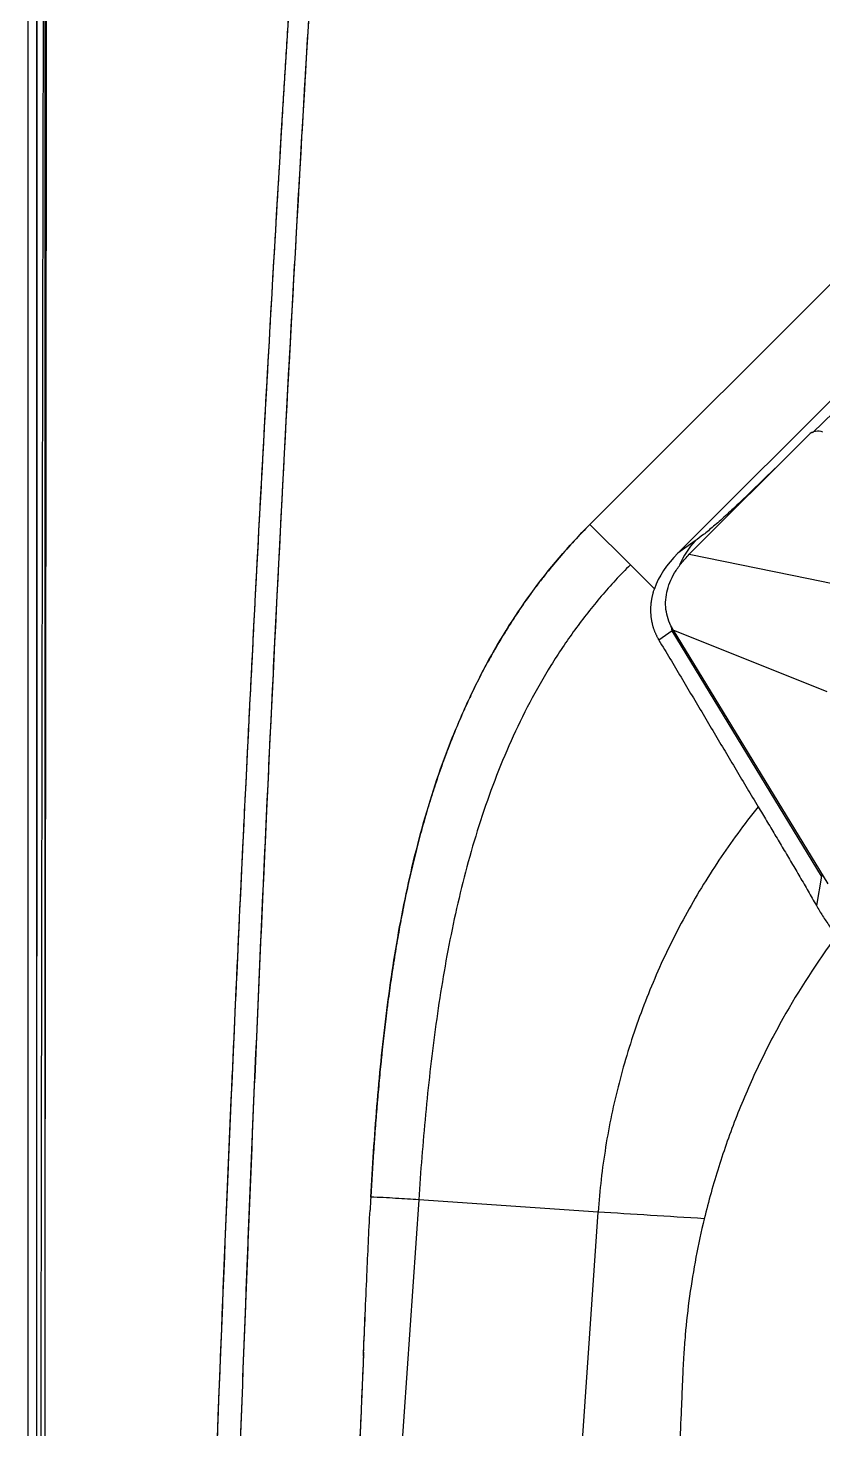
# Model space of a CAD drawing. Extents: x -2 to 78, y -19 to 124.
# Drawn here: x -1.98 to 4.98, y 61.15 to 73.43 of the extents above; entities that cross this region are included whole.
import ezdxf

# ---------------------------------------------------------------- set-up
doc = ezdxf.new("R2010")
doc.units = 0
doc.header["$MEASUREMENT"] = 0
doc.layers.add('1', color=4, linetype='Continuous')
doc.layers.add('GEOMETRY', color=2, linetype='Continuous', lineweight=25)

# ---------------------------------------------------------------- blocks, each defined once
blk = doc.blocks.new('2026 BEAM 220')
at = {"layer": 'GEOMETRY'}
for p, q in [((0, 2.898), (0, 77.49)), ((0.076, 77.49), (0.076, 65.29)), ((0.148, 77.49), (0.148, 59.78)), ((11.313, 75.467), (4.921, 69.075)), ((11.565, 74.698), (5.69, 68.823)), ((7.056, 70.058), (6.869, 69.878)), ((6.837, 69.86), (5.791, 68.813)), ((6.544, 69.567), (6.224, 69.258)), ((6.224, 69.258), (6.219, 69.241)), ((5.275, 68.721), (4.921, 69.075)), ((5.844, 68.932), (5.69, 68.823)), ((5.791, 68.813), (6.836, 68.6)), ((5.485, 68.511), (5.275, 68.721)), ((6.836, 68.6), (7.372, 68.491)), ((5.641, 68.143), (5.635, 68.173)), ((5.641, 68.143), (5.525, 68.061)), ((6.949, 65.993), (5.641, 68.143)), ((6.998, 67.608), (5.651, 68.148)), ((5.651, 68.148), (7.005, 65.924)), ((6.949, 65.993), (6.904, 65.735)), ((6.953, 66.01), (6.949, 65.993)), ((3.421, 63.156), (3.234, 60.412)), ((4.993, 63.048), (3.421, 63.156)), ((4.806, 60.305), (4.993, 63.048))]:
    blk.add_line(p, q, dxfattribs=at)
at = {"layer": 'GEOMETRY', "flags": 128}
for points in [[(5.648, 68.154), (5.641, 68.143), (5.641, 68.143), (5.641, 68.143)], [(2.939, 61.821), (2.938, 61.8), (2.937, 61.784)]]:
    blk.add_lwpolyline(points, dxfattribs=at)
at = {"layer": 'GEOMETRY'}
blk.add_arc((6.453, 68.377), 0.824, 137.6635, 155.2443, dxfattribs=at)
for centre, major_axis, ratio, start_param, end_param in [((6.91, 69.795), (0.0964, 0.0404), 0.921802, 0.681363, 1.988387), ((6.899, 68.476), (1.44, 0.221), 0.581848, 2.471078, 2.842486)]:
    blk.add_ellipse(centre, major_axis=major_axis, ratio=ratio, start_param=start_param, end_param=end_param, dxfattribs=at)
for points, knots in [([(0.074, 77.49), (0.074, 77.466), (0.074, 77.441), (0.074, 77.393), (0.074, 77.32), (0.074, 77.15), (0.074, 76.81), (0.074, 76.13), (0.074, 74.77), (0.074, 73.605), (0.074, 71.274), (0.075, 69.72), (0.075, 65.058), (0.075, 61.95), (0.076, 52.626), (0.076, 46.41), (0.076, 33.978), (0.076, 27.762), (0.075, 18.438), (0.075, 15.33), (0.075, 10.668), (0.074, 9.114), (0.074, 6.783), (0.074, 5.618), (0.074, 4.258), (0.074, 3.578), (0.074, 3.238), (0.074, 3.068), (0.074, 2.995), (0.074, 2.947), (0.074, 2.922), (0.074, 2.898)], [0, 0, 0, 0, 0.000977, 0.000977, 0.001953, 0.003906, 0.007812, 0.015625, 0.03125, 0.0625, 0.0625, 0.125, 0.125, 0.25, 0.25, 0.5, 0.5, 0.75, 0.75, 0.875, 0.875, 0.9375, 0.9375, 0.96875, 0.984375, 0.992188, 0.996094, 0.998047, 0.999023, 0.999023, 1, 1, 1, 1]), ([(0.074, 77.49), (0.074, 77.482), (0.074, 77.475), (0.074, 77.464), (0.074, 77.46), (0.074, 77.453), (0.074, 77.449), (0.074, 77.436), (0.074, 77.428), (0.074, 77.412), (0.074, 77.404), (0.074, 77.38), (0.074, 77.364), (0.074, 77.285), (0.074, 77.222), (0.074, 77.032), (0.074, 76.907), (0.074, 76.533), (0.074, 76.287), (0.074, 75.555), (0.074, 75.078), (0.074, 74.138), (0.074, 73.676), (0.074, 72.994), (0.074, 72.769), (0.074, 72.322), (0.074, 72.099), (0.074, 70.993), (0.075, 70.128), (0.075, 68.861), (0.075, 68.444), (0.075, 67.619), (0.075, 67.209), (0.075, 65.17), (0.075, 63.578), (0.075, 61.25), (0.075, 60.484), (0.075, 59.349), (0.075, 58.974), (0.075, 58.226), (0.075, 57.853), (0.076, 55.993), (0.076, 54.52), (0.076, 52.333), (0.076, 51.608), (0.076, 50.526), (0.076, 50.167), (0.076, 49.449), (0.076, 49.091), (0.076, 45.872), (0.076, 43.027), (0.076, 40.198)], [0, 0, 0, 0, 0.0004883, 0.0004883, 0.0007324, 0.0007324, 0.0009766, 0.0009766, 0.0012207, 0.0012207, 0.0014648, 0.0014648, 0.0019531, 0.0019531, 0.0039062, 0.0039062, 0.0078125, 0.0078125, 0.015625, 0.015625, 0.03125, 0.03125, 0.046875, 0.046875, 0.0546875, 0.0546875, 0.0625, 0.0625, 0.09375, 0.09375, 0.109375, 0.109375, 0.125, 0.125, 0.1875, 0.1875, 0.21875, 0.21875, 0.234375, 0.234375, 0.25, 0.25, 0.3125, 0.3125, 0.34375, 0.34375, 0.359375, 0.359375, 0.375, 0.375, 0.4999213, 0.4999213, 0.4999213, 0.4999213]), ([(0.148, 59.78), (0.15, 62.732), (0.153, 65.683), (0.159, 70.111), (0.16, 71.587), (0.163, 73.8), (0.165, 74.907), (0.166, 76.199), (0.167, 76.844), (0.168, 77.167), (0.168, 77.306), (0.168, 77.398), (0.168, 77.444), (0.168, 77.49)], [0, 0, 0, 0, 0.5, 0.5, 0.75, 0.75, 0.875, 0.9375, 0.96875, 0.984375, 0.992188, 0.992188, 1, 1, 1, 1]), ([(2.538, 77.502), (2.518, 77.203), (2.496, 76.873), (2.466, 76.424), (2.46, 76.332), (2.447, 76.148), (2.441, 76.055), (2.432, 75.915), (2.429, 75.868), (2.425, 75.815), (2.425, 75.81), (2.424, 75.802), (2.424, 75.801), (2.424, 75.799), (2.424, 75.799), (2.424, 75.795), (2.424, 75.791), (2.422, 75.772), (2.421, 75.752), (2.416, 75.669), (2.41, 75.582), (2.398, 75.406), (2.394, 75.339), (2.387, 75.228), (2.384, 75.189), (2.379, 75.112), (2.377, 75.073), (2.364, 74.88), (2.354, 74.724), (2.324, 74.25), (2.304, 73.929), (2.273, 73.436), (2.263, 73.27), (2.248, 73.019), (2.243, 72.936), (2.232, 72.764), (2.227, 72.677), (2.2, 72.229), (2.177, 71.839), (2.104, 70.577), (2.05, 69.611), (1.989, 68.452), (1.986, 68.383), (1.979, 68.249), (1.975, 68.183), (1.966, 67.991), (1.959, 67.869), (1.942, 67.521), (1.931, 67.313), (1.904, 66.765), (1.891, 66.498), (1.879, 66.245), (1.876, 66.185), (1.874, 66.141), (1.874, 66.134), (1.873, 66.119), (1.872, 66.112), (1.871, 66.089), (1.871, 66.074), (1.867, 65.999), (1.864, 65.94), (1.839, 65.409), (1.819, 64.971), (1.792, 64.365), (1.783, 64.172), (1.771, 63.894), (1.767, 63.804), (1.759, 63.624), (1.756, 63.534), (1.691, 62.021), (1.642, 60.735), (1.596, 59.445), (1.591, 59.305), (1.581, 59.025), (1.577, 58.885), (1.563, 58.47), (1.553, 58.196), (1.527, 57.384), (1.511, 56.854), (1.48, 55.82), (1.466, 55.315), (1.447, 54.577), (1.44, 54.332), (1.428, 53.846), (1.422, 53.605), (1.393, 52.403), (1.374, 51.465), (1.352, 50.322), (1.348, 50.095), (1.34, 49.641), (1.336, 49.415), (1.325, 48.74), (1.319, 48.292), (1.306, 47.402), (1.301, 46.96), (1.291, 46.082), (1.286, 45.646), (1.274, 44.341), (1.269, 43.475), (1.263, 42.183), (1.262, 41.753), (1.26, 40.895), (1.26, 40.467), (1.26, 39.179), (1.262, 38.319), (1.268, 37.026), (1.271, 36.596), (1.277, 35.73), (1.281, 35.295), (1.294, 33.985), (1.304, 33.104), (1.32, 31.992), (1.324, 31.769), (1.331, 31.321), (1.334, 31.096), (1.346, 30.417), (1.354, 29.96), (1.372, 29.037), (1.381, 28.572), (1.397, 27.867), (1.402, 27.631), (1.413, 27.157), (1.419, 26.917), (1.449, 25.708), (1.476, 24.705), (1.515, 23.408), (1.523, 23.146), (1.54, 22.618), (1.548, 22.348), (1.576, 21.523), (1.595, 20.952), (1.638, 19.767), (1.662, 19.152), (1.69, 18.437), (1.693, 18.358), (1.7, 18.196), (1.703, 18.114), (1.713, 17.861), (1.721, 17.686), (1.743, 17.143), (1.76, 16.755), (1.796, 15.927), (1.816, 15.488), (1.848, 14.79), (1.859, 14.551), (1.877, 14.183), (1.883, 14.059), (1.895, 13.807), (1.901, 13.68), (1.932, 13.046), (1.958, 12.538), (1.998, 11.778), (2.011, 11.525), (2.038, 11.015), (2.052, 10.759), (2.08, 10.244), (2.095, 9.986), (2.117, 9.595), (2.124, 9.465), (2.139, 9.203), (2.147, 9.072), (2.184, 8.425), (2.214, 7.924), (2.302, 6.469), (2.36, 5.564), (2.415, 4.723)], [0, 0, 0, 0, 0.25, 0.25, 0.3125, 0.3125, 0.375, 0.375, 0.40625, 0.40625, 0.410156, 0.410156, 0.411133, 0.411133, 0.411255, 0.411255, 0.411377, 0.411377, 0.411621, 0.411621, 0.412109, 0.412109, 0.412354, 0.412354, 0.412476, 0.412476, 0.412598, 0.412598, 0.413086, 0.413086, 0.414062, 0.414062, 0.414551, 0.414551, 0.414795, 0.414795, 0.415039, 0.415039, 0.416016, 0.416016, 0.417969, 0.417969, 0.418091, 0.418091, 0.418213, 0.418213, 0.418457, 0.418457, 0.418945, 0.418945, 0.419922, 0.419922, 0.42041, 0.42041, 0.420532, 0.420532, 0.420654, 0.420654, 0.420898, 0.420898, 0.421875, 0.421875, 0.429688, 0.429688, 0.433594, 0.433594, 0.435547, 0.435547, 0.4375, 0.4375, 0.46875, 0.46875, 0.472656, 0.472656, 0.476562, 0.476562, 0.484375, 0.484375, 0.5, 0.5, 0.515625, 0.515625, 0.523438, 0.523438, 0.53125, 0.53125, 0.5625, 0.5625, 0.570312, 0.570312, 0.578125, 0.578125, 0.59375, 0.59375, 0.609375, 0.609375, 0.625, 0.625, 0.65625, 0.65625, 0.671875, 0.671875, 0.6875, 0.6875, 0.71875, 0.71875, 0.734375, 0.734375, 0.75, 0.75, 0.78125, 0.78125, 0.789062, 0.789062, 0.796875, 0.796875, 0.8125, 0.8125, 0.828125, 0.828125, 0.835938, 0.835938, 0.84375, 0.84375, 0.875, 0.875, 0.882812, 0.882812, 0.890625, 0.890625, 0.90625, 0.90625, 0.921875, 0.921875, 0.923828, 0.923828, 0.925781, 0.925781, 0.929688, 0.929688, 0.9375, 0.9375, 0.945312, 0.945312, 0.949219, 0.949219, 0.951172, 0.951172, 0.953125, 0.953125, 0.960938, 0.960938, 0.964844, 0.964844, 0.96875, 0.96875, 0.972656, 0.972656, 0.974609, 0.974609, 0.976562, 0.976562, 0.984375, 0.984375, 1, 1, 1, 1]), ([(0.144, 2.947), (0.144, 2.95), (0.144, 2.953), (0.144, 2.959), (0.144, 2.969), (0.143, 2.99), (0.143, 3.032), (0.143, 3.117), (0.143, 3.287), (0.142, 3.626), (0.141, 4.305), (0.138, 5.663), (0.135, 6.827), (0.131, 9.155), (0.128, 10.707), (0.12, 15.363), (0.115, 18.467), (0.108, 24.675), (0.106, 27.778), (0.103, 33.986), (0.102, 37.09), (0.102, 43.298), (0.103, 46.402), (0.106, 52.61), (0.108, 55.713), (0.115, 61.921), (0.12, 65.025), (0.13, 71.233), (0.137, 74.337), (0.144, 77.441)], [0, 0, 0, 0, 0.000122, 0.000122, 0.000244, 0.000488, 0.000977, 0.001953, 0.003906, 0.007813, 0.015625, 0.03125, 0.0625, 0.0625, 0.125, 0.125, 0.25, 0.25, 0.375, 0.375, 0.5, 0.5, 0.625, 0.625, 0.75, 0.75, 0.875, 0.875, 1, 1, 1, 1]), ([(2.415, 75.665), (2.221, 72.713), (2.051, 69.759), (1.761, 63.849), (1.641, 60.894), (1.497, 56.459), (1.455, 54.981), (1.384, 52.023), (1.354, 50.544), (1.283, 46.107), (1.26, 43.149), (1.26, 38.712), (1.266, 37.233), (1.289, 34.275), (1.307, 32.796), (1.378, 28.359), (1.45, 25.402), (1.641, 19.491), (1.761, 16.536), (2.051, 10.628), (2.221, 7.675), (2.415, 4.723)], [0, 0, 0, 0, 0.125, 0.125, 0.25, 0.25, 0.3125, 0.3125, 0.375, 0.375, 0.5, 0.5, 0.5625, 0.5625, 0.625, 0.625, 0.75, 0.75, 0.875, 0.875, 1, 1, 1, 1]), ([(2.729, 2.903), (2.725, 2.948), (2.717, 3.041), (2.705, 3.18), (2.693, 3.324), (2.677, 3.514), (2.659, 3.752), (2.638, 4.035), (2.618, 4.32), (2.603, 4.546), (2.591, 4.736), (2.579, 4.925), (2.546, 5.456), (2.493, 6.308), (2.403, 7.821), (2.297, 9.714), (2.06, 14.257), (1.776, 21.076), (1.584, 28.656), (1.503, 34.722), (1.478, 39.273), (1.489, 43.825), (1.535, 48.378), (1.618, 52.926), (1.717, 56.72), (1.814, 59.752), (1.897, 62.028), (1.989, 64.299), (2.07, 66.115), (2.134, 67.478), (2.179, 68.389), (2.225, 69.299), (2.273, 70.209), (2.322, 71.118), (2.373, 72.027), (2.425, 72.934), (2.479, 73.841), (2.534, 74.748), (2.572, 75.352), (2.591, 75.653)], [0, 0, 0, 0, 0.001881, 0.00381, 0.005787, 0.007814, 0.011651, 0.015627, 0.019507, 0.023441, 0.024967, 0.027347, 0.031254, 0.046875, 0.062506, 0.093728, 0.125003, 0.249979, 0.374963, 0.437411, 0.499971, 0.562508, 0.624974, 0.687597, 0.749982, 0.781339, 0.812625, 0.843841, 0.874987, 0.887526, 0.900056, 0.912578, 0.925092, 0.937597, 0.950094, 0.962583, 0.975063, 0.987536, 1, 1, 1, 1]), ([(2.591, 4.734), (2.216, 10.637), (1.94, 16.543), (1.665, 25.408), (1.597, 28.364), (1.529, 32.799), (1.512, 34.278), (1.489, 37.235), (1.483, 38.713), (1.483, 43.149), (1.506, 46.105), (1.574, 50.541), (1.602, 52.019), (1.671, 54.975), (1.711, 56.453), (1.848, 60.887), (1.963, 63.841), (2.241, 69.749), (2.404, 72.702), (2.591, 75.653)], [0, 0, 0, 0, 0.25, 0.25, 0.375, 0.375, 0.4375, 0.4375, 0.5, 0.5, 0.625, 0.625, 0.6875, 0.6875, 0.75, 0.75, 0.875, 0.875, 1, 1, 1, 1]), ([(6.224, 69.258), (6.183, 69.22), (6.145, 69.183), (6.089, 69.133), (6.071, 69.117), (6.036, 69.086), (6.02, 69.072), (5.988, 69.045), (5.973, 69.032), (5.943, 69.008), (5.929, 68.996), (5.889, 68.965), (5.866, 68.947), (5.844, 68.932)], [0, 0, 0, 0, 0.25, 0.25, 0.375, 0.375, 0.5, 0.5, 0.625, 0.625, 0.75, 0.75, 1, 1, 1, 1]), ([(3.002, 63.179), (3.016, 63.444), (3.034, 63.709), (3.066, 64.105), (3.078, 64.237), (3.105, 64.501), (3.12, 64.633), (3.168, 65.027), (3.207, 65.288), (3.302, 65.807), (3.358, 66.064), (3.493, 66.573), (3.571, 66.825), (3.688, 67.135), (3.712, 67.197), (3.763, 67.32), (3.789, 67.381), (3.87, 67.564), (3.928, 67.684), (4.113, 68.035), (4.251, 68.258), (4.56, 68.684), (4.732, 68.885), (4.921, 69.075)], [0, 0, 0, 0, 0.125, 0.125, 0.1875, 0.1875, 0.25, 0.25, 0.375, 0.375, 0.5, 0.5, 0.625, 0.625, 0.65625, 0.65625, 0.6875, 0.6875, 0.75, 0.75, 0.875, 0.875, 1, 1, 1, 1]), ([(4.921, 69.075), (4.828, 68.981), (4.738, 68.884), (4.609, 68.733), (4.567, 68.682), (4.506, 68.604), (4.485, 68.578), (4.455, 68.538), (4.445, 68.525), (4.43, 68.505), (4.425, 68.498), (4.415, 68.485), (4.41, 68.478), (4.33, 68.367), (4.257, 68.258), (4.153, 68.091), (4.119, 68.034), (4.07, 67.947), (4.053, 67.918), (4.029, 67.874), (4.021, 67.86), (4.009, 67.838), (4.005, 67.83), (3.997, 67.815), (3.993, 67.808), (3.959, 67.743), (3.929, 67.684), (3.886, 67.594), (3.872, 67.564), (3.851, 67.519), (3.844, 67.504), (3.833, 67.481), (3.83, 67.473), (3.823, 67.458), (3.819, 67.45), (3.789, 67.383), (3.763, 67.322), (3.726, 67.23), (3.713, 67.199), (3.695, 67.152), (3.689, 67.136), (3.68, 67.112), (3.677, 67.105), (3.671, 67.089), (3.667, 67.08), (3.642, 67.012), (3.62, 66.951), (3.587, 66.857), (3.577, 66.825), (3.561, 66.778), (3.556, 66.762), (3.548, 66.738), (3.546, 66.73), (3.541, 66.714), (3.538, 66.706), (3.516, 66.637), (3.497, 66.574), (3.47, 66.479), (3.461, 66.448), (3.447, 66.399), (3.443, 66.383), (3.436, 66.359), (3.434, 66.351), (3.43, 66.335), (3.428, 66.326), (3.409, 66.256), (3.393, 66.193), (3.37, 66.097), (3.362, 66.065), (3.351, 66.017), (3.347, 66), (3.342, 65.976), (3.34, 65.968), (3.336, 65.951), (3.334, 65.943), (3.319, 65.872), (3.305, 65.809), (3.286, 65.712), (3.28, 65.679), (3.27, 65.63), (3.267, 65.614), (3.262, 65.589), (3.261, 65.581), (3.258, 65.564), (3.256, 65.556), (3.243, 65.484), (3.232, 65.42), (3.216, 65.323), (3.21, 65.29), (3.203, 65.24), (3.2, 65.224), (3.196, 65.199), (3.195, 65.191), (3.192, 65.174), (3.191, 65.165), (3.18, 65.094), (3.171, 65.029), (3.157, 64.931), (3.153, 64.898), (3.146, 64.848), (3.144, 64.831), (3.141, 64.806), (3.14, 64.798), (3.139, 64.785), (3.138, 64.781), (3.137, 64.773), (3.136, 64.768), (3.128, 64.7), (3.12, 64.635), (3.109, 64.537), (3.106, 64.503), (3.1, 64.453), (3.099, 64.437), (3.096, 64.411), (3.095, 64.403), (3.094, 64.39), (3.093, 64.386), (3.093, 64.377), (3.092, 64.373), (3.085, 64.305), (3.079, 64.241), (3.07, 64.142), (3.067, 64.108), (3.063, 64.058), (3.061, 64.041), (3.059, 64.016), (3.058, 64.007), (3.057, 63.994), (3.057, 63.99), (3.056, 63.982), (3.056, 63.977), (3.05, 63.91), (3.045, 63.845), (3.038, 63.746), (3.035, 63.712), (3.032, 63.662), (3.031, 63.645), (3.029, 63.619), (3.028, 63.611), (3.027, 63.598), (3.027, 63.594), (3.027, 63.585), (3.026, 63.58), (3.017, 63.451), (3.009, 63.319), (3.002, 63.179)], [0, 0, 0, 0, 0.0625, 0.0625, 0.09375, 0.09375, 0.109375, 0.109375, 0.117188, 0.117188, 0.121094, 0.121094, 0.125, 0.125, 0.1875, 0.1875, 0.21875, 0.21875, 0.234375, 0.234375, 0.242188, 0.242188, 0.246094, 0.246094, 0.25, 0.25, 0.28125, 0.28125, 0.296875, 0.296875, 0.304688, 0.304688, 0.308594, 0.308594, 0.3125, 0.3125, 0.34375, 0.34375, 0.359375, 0.359375, 0.367188, 0.367188, 0.371094, 0.371094, 0.375, 0.375, 0.40625, 0.40625, 0.421875, 0.421875, 0.429688, 0.429688, 0.433594, 0.433594, 0.4375, 0.4375, 0.46875, 0.46875, 0.484375, 0.484375, 0.492188, 0.492188, 0.496094, 0.496094, 0.5, 0.5, 0.53125, 0.53125, 0.546875, 0.546875, 0.554688, 0.554688, 0.558594, 0.558594, 0.5625, 0.5625, 0.59375, 0.59375, 0.609375, 0.609375, 0.617188, 0.617188, 0.621094, 0.621094, 0.625, 0.625, 0.65625, 0.65625, 0.671875, 0.671875, 0.679688, 0.679688, 0.683594, 0.683594, 0.6875, 0.6875, 0.71875, 0.71875, 0.734375, 0.734375, 0.742188, 0.742188, 0.746094, 0.746094, 0.748047, 0.748047, 0.75, 0.75, 0.78125, 0.78125, 0.796875, 0.796875, 0.804688, 0.804688, 0.808594, 0.808594, 0.810547, 0.810547, 0.8125, 0.8125, 0.84375, 0.84375, 0.859375, 0.859375, 0.867188, 0.867188, 0.871094, 0.871094, 0.873047, 0.873047, 0.875, 0.875, 0.90625, 0.90625, 0.921875, 0.921875, 0.929688, 0.929688, 0.933594, 0.933594, 0.935547, 0.935547, 0.9375, 0.9375, 1, 1, 1, 1]), ([(5.651, 68.148), (5.637, 68.174), (5.61, 68.223), (5.588, 68.306), (5.581, 68.392), (5.592, 68.479), (5.618, 68.566), (5.661, 68.652), (5.719, 68.736), (5.767, 68.787), (5.791, 68.813)], [0, 0, 0, 0, 0.141313, 0.273868, 0.398783, 0.51844, 0.635542, 0.752967, 0.873573, 1, 1, 1, 1]), ([(5.275, 68.721), (5.186, 68.633), (5.017, 68.449), (4.785, 68.154), (4.576, 67.842), (4.39, 67.516), (4.227, 67.179), (4.036, 66.717), (3.845, 66.121), (3.678, 65.389), (3.56, 64.649), (3.477, 63.903), (3.438, 63.405), (3.421, 63.156)], [0, 0, 0, 0, 0.0625, 0.125, 0.1875, 0.25, 0.3125, 0.375, 0.5, 0.625, 0.75, 0.875, 1, 1, 1, 1]), ([(5.485, 68.511), (5.483, 68.507), (5.48, 68.499), (5.476, 68.486), (5.473, 68.474), (5.469, 68.461), (5.466, 68.449), (5.464, 68.436), (5.461, 68.423), (5.459, 68.411), (5.457, 68.399), (5.455, 68.386), (5.454, 68.374), (5.453, 68.362), (5.452, 68.349), (5.452, 68.337), (5.452, 68.325), (5.452, 68.313), (5.452, 68.302), (5.453, 68.29), (5.454, 68.278), (5.455, 68.267), (5.456, 68.255), (5.458, 68.244), (5.46, 68.233), (5.462, 68.222), (5.465, 68.211), (5.467, 68.2), (5.47, 68.189), (5.473, 68.178), (5.476, 68.168), (5.48, 68.157), (5.484, 68.147), (5.487, 68.137), (5.492, 68.127), (5.496, 68.117), (5.5, 68.108), (5.505, 68.098), (5.51, 68.088), (5.515, 68.079), (5.52, 68.07), (5.523, 68.064), (5.525, 68.061)], [0, 0, 0, 0, 0.024986, 0.049972, 0.07496, 0.099948, 0.124937, 0.149927, 0.174917, 0.199908, 0.2249, 0.249892, 0.274885, 0.299879, 0.324874, 0.349872, 0.37487, 0.399868, 0.424866, 0.449861, 0.474852, 0.499837, 0.524814, 0.549786, 0.574756, 0.599727, 0.624701, 0.649679, 0.674665, 0.699657, 0.724657, 0.749666, 0.774683, 0.799707, 0.824737, 0.849773, 0.874813, 0.899856, 0.924898, 0.949938, 0.974973, 1, 1, 1, 1]), ([(5.525, 68.061), (5.557, 68.007), (5.622, 67.899), (5.719, 67.737), (5.815, 67.574), (5.912, 67.411), (6.008, 67.249), (6.105, 67.086), (6.201, 66.924), (6.298, 66.761), (6.362, 66.654), (6.395, 66.6)], [0, 0, 0, 0, 0.111109, 0.222218, 0.33333, 0.444444, 0.555554, 0.666661, 0.777772, 0.888886, 1, 1, 1, 1]), ([(6.395, 66.6), (6.363, 66.561), (6.273, 66.446), (6.13, 66.251), (5.971, 66.013), (5.773, 65.686), (5.553, 65.261), (5.336, 64.73), (5.167, 64.181), (5.05, 63.619), (5.006, 63.239), (4.993, 63.048)], [0, 0, 0, 0, 0.0327869, 0.0952869, 0.1577869, 0.2202869, 0.3452869, 0.4702869, 0.5952869, 0.7202869, 0.8452869, 0.8452869, 0.8452869, 0.8452869]), ([(6.395, 66.6), (6.419, 66.559), (6.468, 66.478), (6.541, 66.355), (6.614, 66.232), (6.687, 66.109), (6.76, 65.985), (6.832, 65.861), (6.88, 65.777), (6.904, 65.735)], [0, 0, 0, 0, 0.142855, 0.285709, 0.428567, 0.571429, 0.714289, 0.857145, 1, 1, 1, 1]), ([(6.904, 65.735), (6.913, 65.72), (6.931, 65.689), (6.959, 65.643), (6.988, 65.599), (7.018, 65.555), (7.048, 65.511), (7.069, 65.482), (7.08, 65.468)], [0, 0, 0, 0, 0.166662, 0.333325, 0.500012, 0.666686, 0.833343, 1, 1, 1, 1]), ([(7.08, 65.468), (6.909, 65.237), (6.666, 64.862), (6.389, 64.326), (6.202, 63.892), (6.044, 63.446), (5.959, 63.142), (5.922, 62.989)], [0, 0, 0, 0, 0.2281753, 0.3531753, 0.4781753, 0.6031753, 0.7281753, 0.7281753, 0.7281753, 0.7281753]), ([(0.076, 40.198), (0.076, 40.598), (0.076, 41.665), (0.076, 43.398), (0.076, 45.398), (0.076, 47.398), (0.076, 49.398), (0.076, 51.398), (0.076, 54.065), (0.076, 56.731), (0.076, 59.398), (0.076, 61.398), (0.076, 63.362), (0.076, 64.66), (0.076, 65.29)], [0, 0, 0, 0, 0.047813, 0.127519, 0.207226, 0.286932, 0.366639, 0.446345, 0.526052, 0.685465, 0.765172, 0.844878, 0.924585, 1, 1, 1, 1]), ([(2.937, 61.784), (2.937, 61.792), (2.943, 61.914), (2.953, 62.151), (2.971, 62.57), (2.985, 62.874), (2.995, 63.065)], [0.4912779, 0.4912779, 0.4912779, 0.4912779, 0.5, 0.625, 0.75, 0.9580714, 0.9580714, 0.9580714, 0.9580714]), ([(2.939, 61.821), (2.943, 61.931), (2.953, 62.155), (2.971, 62.57), (2.985, 62.874), (2.995, 63.065)], [0.5046837, 0.5046837, 0.5046837, 0.5046837, 0.625, 0.75, 0.9580714, 0.9580714, 0.9580714, 0.9580714]), ([(5.922, 62.989), (5.895, 62.877), (5.847, 62.652), (5.791, 62.312), (5.759, 62.026), (5.743, 61.81), (5.737, 61.708), (5.735, 61.664)], [0.5143428, 0.5143428, 0.5143428, 0.5143428, 0.6393428, 0.7643428, 0.8893428, 0.9518428, 1, 1, 1, 1]), ([(2.937, 61.784), (2.933, 61.678), (2.923, 61.457), (2.904, 61.008), (2.89, 60.665), (2.881, 60.436)], [0, 0, 0, 0, 0.1162779, 0.2412779, 0.4912779, 0.4912779, 0.4912779, 0.4912779]), ([(2.937, 61.784), (2.935, 61.728), (2.932, 61.672), (2.929, 61.587), (2.928, 61.559), (2.926, 61.517), (2.925, 61.503), (2.924, 61.482), (2.924, 61.475), (2.924, 61.464), (2.923, 61.461), (2.923, 61.454), (2.923, 61.45), (2.921, 61.395), (2.918, 61.342), (2.915, 61.257), (2.914, 61.229), (2.912, 61.185), (2.911, 61.17), (2.91, 61.148), (2.91, 61.14), (2.909, 61.129), (2.909, 61.125), (2.909, 61.119), (2.909, 61.117), (2.909, 61.114), (2.909, 61.112), (2.9, 60.9), (2.891, 60.675), (2.881, 60.436)], [0, 0, 0, 0, 0.125, 0.125, 0.1875, 0.1875, 0.21875, 0.21875, 0.234375, 0.234375, 0.242188, 0.242188, 0.25, 0.25, 0.375, 0.375, 0.4375, 0.4375, 0.46875, 0.46875, 0.484375, 0.484375, 0.492188, 0.492188, 0.496094, 0.496094, 0.5, 0.5, 1, 1, 1, 1]), ([(5.735, 61.664), (5.735, 61.651), (5.732, 61.58), (5.726, 61.452), (5.717, 61.222), (5.704, 60.935), (5.69, 60.59), (5.681, 60.36), (5.676, 60.245)], [0, 0, 0, 0, 0.0143428, 0.0768428, 0.1393428, 0.2643428, 0.3893428, 0.5143428, 0.5143428, 0.5143428, 0.5143428])]:
    blk.add_open_spline(points, degree=3, knots=knots, dxfattribs=at)
for points in [[(3.002, 63.179), (2.999, 63.141), (2.997, 63.103), (2.995, 63.065)], [(3.002, 63.179), (2.999, 63.142), (2.997, 63.104), (2.995, 63.065)], [(3.421, 63.156), (3.359, 63.16), (3.222, 63.168), (3.075, 63.176), (3.002, 63.179)], [(5.922, 62.989), (5.764, 62.999), (5.448, 63.018), (5.141, 63.038), (4.993, 63.048)]]:
    blk.add_open_spline(points, degree=3, dxfattribs=at)

msp = doc.modelspace()

# ---------------------------------------------------------------- block references
at = {"layer": '1'}
msp.add_blockref('2026 BEAM 220', (-1.98, 0), dxfattribs=at)

doc.saveas('drawing.dxf')
